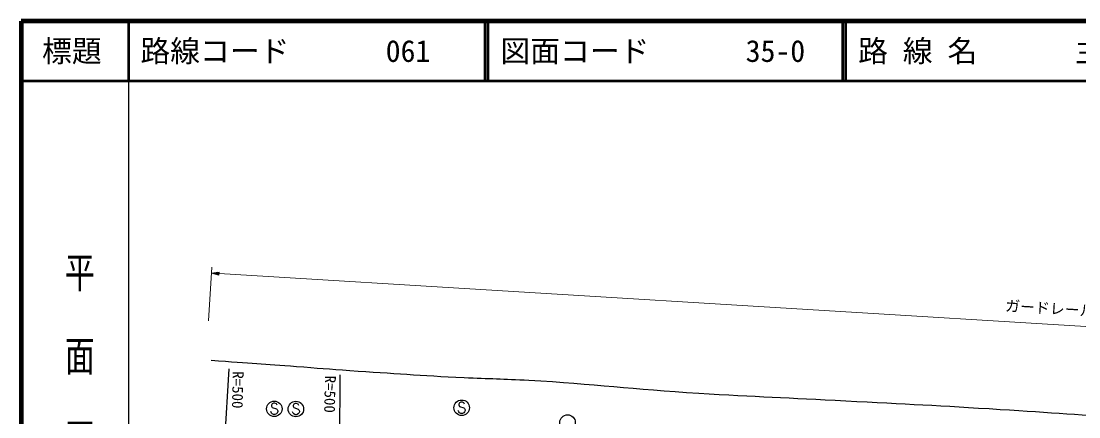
# Model space of a CAD drawing. Units: millimetres, scale not verified. Extents: x 40000 to 680000, y 20000 to 380000.
# Drawn here: x 40000 to 217400, y 313678 to 380000 of the extents above; entities that cross this region are included whole.
import ezdxf
from ezdxf.enums import TextEntityAlignment as Align

# ---------------------------------------------------------------- set-up
doc = ezdxf.new("R2010")
doc.units = ezdxf.units.MM
doc.header["$LTSCALE"] = 1000
for name, color, linetype, lineweight in [('M-BGD', 7, 'Continuous', 25), ('M-BMK-SRVR', 3, 'Continuous', 25), ('M-STR-HTXT', 7, 'Continuous', 13), ('M-STR-STRC', 7, 'Continuous', 25), ('M-TTL', 2, 'Continuous', 140), ('M-TTL-BAND', 7, 'Continuous', 25), ('M-TTL-LINE', 7, 'Continuous', 50)]:
    doc.layers.add(name, color=color, linetype=linetype, lineweight=lineweight)
doc.layers.add('M-TTL-TXT', color=7, linetype='Continuous')
doc.styles.add('@ＭＳ ゴシック', font='')
doc.styles.add('ＭＳ ゴシック', font='')
doc.styles.get('@ＭＳ ゴシック').set_extended_font_data('@MS Gothic')
doc.styles.get('ＭＳ ゴシック').set_extended_font_data('MS Gothic')

msp = doc.modelspace()

# ---------------------------------------------------------------- linework, layer by layer
at = {"layer": 'M-BGD'}
msp.add_open_spline([(71862, 323154), (78832, 322663), (80585, 322543), (86175, 322129), (89681, 321869), (91642, 321686), (95149, 321451), (102621, 320952), (106804, 320621), (114284, 320266), (118517, 320065), (120893, 320052), (125125, 319818), (136284, 319200), (142499, 318322), (153654, 317641), (163272, 317055), (168669, 316885), (178292, 316371), (188413, 315831), (194085, 315566), (204200, 314932), (212934, 314385), (217823, 314030), (226552, 313408), (231812, 313033), (234749, 312677), (240014, 312392), (251980, 311744), (258710, 311889), (270663, 311037), (275029, 310726), (277439, 310132), (281808, 309870), (285021, 309677), (286116, 309639), (290045, 309602)], degree=3, knots=[0, 0, 0, 0, 1, 1, 1, 2, 2, 2, 3, 3, 3, 4, 4, 4, 5, 5, 5, 6, 6, 6, 7, 7, 7, 8, 8, 8, 9, 9, 9, 10, 10, 10, 11, 11, 11, 12, 12, 12, 12], dxfattribs=at)
at = {"layer": 'M-BMK-SRVR'}
for p, q in [((71677, 266374), (74881, 321719)), ((93165, 260601), (93502, 320732))]:
    msp.add_line(p, q, dxfattribs=at)
at = {"layer": 'M-STR-HTXT'}
for p, q in [((71450, 329779), (71998, 338762)), ((71937, 337764), (73200, 337938)), ((71937, 337764), (73170, 337439)), ((71937, 337764), (73185, 337688)), ((73182, 337638), (72184, 337699)), ((73188, 337738), (72190, 337799)), ((72430, 337634), (73179, 337588)), ((72442, 337834), (73191, 337788)), ((73176, 337538), (72677, 337569)), ((73194, 337838), (72695, 337868)), ((72923, 337504), (73173, 337488)), ((72947, 337903), (73197, 337888)), ((73170, 337439), (73200, 337938)), ((73185, 337688), (362913, 320031))]:
    msp.add_line(p, q, dxfattribs=at)
at = {"layer": 'M-STR-STRC'}
for p, q in [((82101, 315846), (81983, 315610)), ((82337, 315964), (82101, 315846)), ((82574, 315964), (82337, 315964)), ((82810, 315846), (82574, 315964)), ((82928, 315610), (82810, 315846)), ((85725, 315810), (85607, 315574)), ((85961, 315928), (85725, 315810)), ((86198, 315928), (85961, 315928)), ((86434, 315810), (86198, 315928)), ((86552, 315574), (86434, 315810)), ((113531, 316025), (113413, 315789)), ((113413, 315789), (113413, 315671)), ((113767, 316144), (113531, 316025)), ((114004, 316144), (113767, 316144)), ((114240, 316025), (114004, 316144)), ((114358, 315789), (114240, 316025)), ((81983, 314310), (81865, 314546)), ((81983, 315610), (81983, 315491)), ((81983, 315491), (82101, 315255)), ((82101, 314191), (81983, 314310)), ((82101, 315255), (82810, 315019)), ((82337, 314073), (82101, 314191)), ((82574, 314073), (82337, 314073)), ((82810, 314191), (82574, 314073)), ((82810, 315019), (82928, 314901)), ((82928, 314310), (82810, 314191)), ((82928, 314901), (83047, 314664)), ((83047, 314546), (82928, 314310)), ((83047, 314664), (83047, 314546)), ((85607, 314274), (85489, 314510)), ((85607, 315574), (85607, 315456)), ((85607, 315456), (85725, 315219)), ((85725, 314156), (85607, 314274)), ((85725, 315219), (86434, 314983)), ((85961, 314037), (85725, 314156)), ((86198, 314037), (85961, 314037)), ((86434, 314156), (86198, 314037)), ((86434, 314983), (86552, 314865)), ((86552, 314274), (86434, 314156)), ((86552, 314865), (86670, 314628)), ((86670, 314510), (86552, 314274)), ((86670, 314628), (86670, 314510)), ((113413, 314489), (113295, 314725)), ((113413, 315671), (113531, 315434)), ((113531, 314371), (113413, 314489)), ((113531, 315434), (114240, 315198)), ((113767, 314253), (113531, 314371)), ((114004, 314253), (113767, 314253)), ((114240, 314371), (114004, 314253)), ((114240, 315198), (114358, 315080)), ((114358, 314489), (114240, 314371)), ((114358, 315080), (114476, 314844)), ((114476, 314725), (114358, 314489)), ((114476, 314844), (114476, 314725))]:
    msp.add_line(p, q, dxfattribs=at)
for centre in [(82456, 315019), (86079, 314983), (113886, 315198), (131646, 312722)]:
    msp.add_circle(centre, 1300, dxfattribs=at)
at = {"layer": 'M-TTL'}
for p, q in [((40000, 380000), (40000, 20000)), ((680000, 380000), (40000, 380000))]:
    msp.add_line(p, q, dxfattribs=at)
at = {"layer": 'M-TTL-BAND'}
msp.add_line((58000, 370000), (58000, 20000), dxfattribs=at)
at = {"layer": 'M-TTL-LINE'}
for p, q in [((58000, 380000), (58000, 370000)), ((117750, 380000), (117750, 370000)), ((118250, 380000), (118250, 370000)), ((177750, 380000), (177750, 370000)), ((178250, 380000), (178250, 370000)), ((40000, 370000), (680000, 370000))]:
    msp.add_line(p, q, dxfattribs=at)

# ---------------------------------------------------------------- texts
at = {"layer": 'M-BMK-SRVR', "style": 'ＭＳ ゴシック'}
for p in [(76415, 321315), (91878, 320580)]:
    msp.add_text('R=500', height=1833, rotation=268.686, dxfattribs=at).set_placement(p, align=Align.MIDDLE_LEFT)
at = {"layer": 'M-STR-HTXT', "style": 'ＭＳ ゴシック'}
msp.add_text('ガードレール L=294.0', height=1833, rotation=356.513, dxfattribs=at).set_placement((217427, 330100), align=Align.BOTTOM_CENTER)
at = {"layer": 'M-TTL-BAND', "style": '@ＭＳ ゴシック', "width": 1.4}
msp.add_text('平  面  図', height=3666, rotation=270, dxfattribs=at).set_placement((49777, 306475), align=Align.MIDDLE_RIGHT)
at = {"layer": 'M-TTL-TXT', "style": 'ＭＳ ゴシック'}
msp.add_text('標題', height=3666, dxfattribs=at).set_placement((48500, 375000), align=Align.MIDDLE_CENTER)
for s, p in [('路線コード', (60000, 375000)), ('061', (101142, 375000)), ('図面コード', (120380, 375000)), ('35-0', (161521, 375000)), ('路 線 名', (180380, 375000)), ('主要地方道\u3000山口小郡秋穂線', (216734, 375000))]:
    msp.add_text(s, height=3666, dxfattribs=at).set_placement(p, align=Align.MIDDLE_LEFT)

doc.saveas('drawing.dxf')
